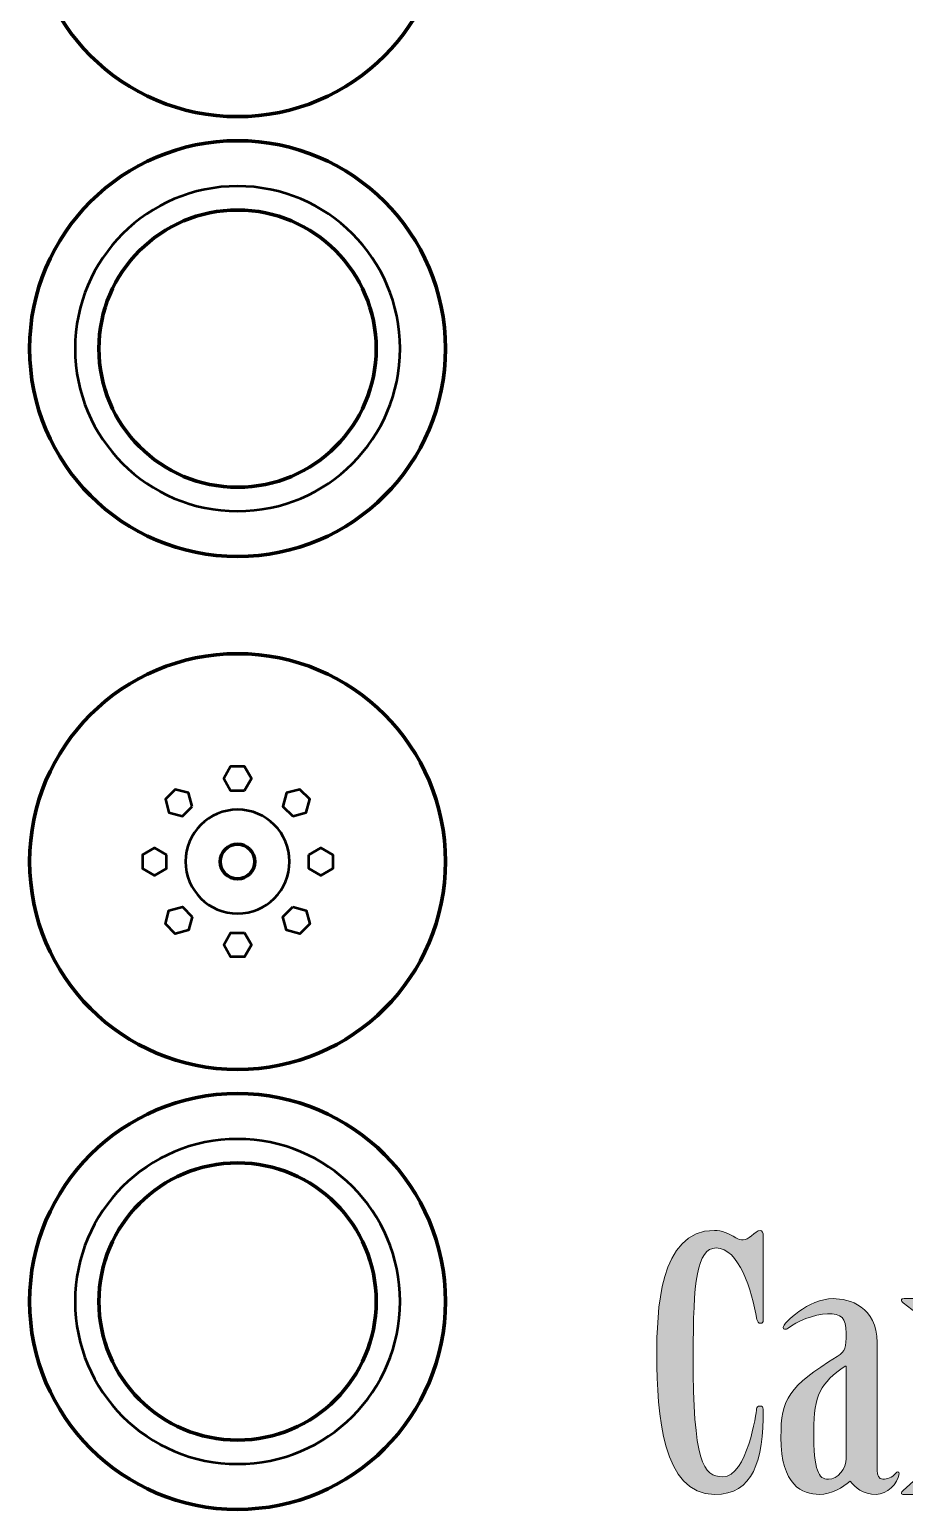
# Model space of a CAD drawing. Header units: inches. Extents: x 589 to 2016, y -1839 to -951.
# Drawn here: x 775.8 to 826.2, y -1546.3 to -1460.9 of the extents above; entities that cross this region are included whole.
import ezdxf

# ---------------------------------------------------------------- set-up
doc = ezdxf.new("R2010")
doc.units = ezdxf.units.IN
doc.header["$MEASUREMENT"] = 0
doc.layers.add('Layer 1', color=7, linetype='Continuous')

# ---------------------------------------------------------------- blocks, each defined once
blk = doc.blocks.new('block 200')
at = {"layer": 'Layer 1', "color": 18, "lineweight": 80, "true_color": 0x010101}
for points in [[(799.752, -1479.31), (799.752, -1472.682), (794.38, -1467.309), (787.752, -1467.309), (781.125, -1467.309), (775.751, -1472.681), (775.751, -1479.31), (775.751, -1485.937), (781.124, -1491.31), (787.752, -1491.31), (794.38, -1491.31), (799.752, -1485.938), (799.752, -1479.31)], [(779.751, -1479.31), (779.751, -1474.892), (783.333, -1471.309), (787.753, -1471.309), (792.17, -1471.309), (795.753, -1474.89), (795.753, -1479.31), (795.753, -1483.727), (792.171, -1487.31), (787.753, -1487.31), (783.334, -1487.31), (779.751, -1483.728), (779.751, -1479.31)]]:
    blk.add_open_spline(points, degree=3, knots=[0, 0, 0, 0, 1, 1, 1, 2, 2, 2, 3, 3, 3, 4, 4, 4, 4], dxfattribs=at)
at = {"layer": 'Layer 1', "color": 240, "lineweight": 50, "true_color": 0xec2227}
blk.add_open_spline([(787.753, -1469.931), (792.932, -1469.931), (797.132, -1474.13), (797.132, -1479.31), (797.132, -1484.49), (792.932, -1488.689), (787.753, -1488.689), (782.573, -1488.689), (778.374, -1484.49), (778.374, -1479.31), (778.374, -1474.13), (782.573, -1469.931), (787.753, -1469.931)], degree=3, knots=[0, 0, 0, 0, 1, 1, 1, 2, 2, 2, 3, 3, 3, 4, 4, 4, 4], dxfattribs=at)
blk = doc.blocks.new('block 202')
at = {"layer": 'Layer 1', "color": 240, "lineweight": 50, "true_color": 0xec2227}
for points in [[(788.153, -1449.812), (788.552, -1449.119), (788.153, -1448.427), (787.352, -1448.427), (786.952, -1449.119), (787.352, -1449.812), (788.153, -1449.812)], [(785.131, -1450.732), (784.924, -1449.959), (784.152, -1449.752), (783.586, -1450.317), (783.793, -1451.09), (784.566, -1451.297), (785.131, -1450.732)], [(790.938, -1451.297), (791.712, -1451.09), (791.919, -1450.317), (791.354, -1449.752), (790.581, -1449.959), (790.374, -1450.732), (790.938, -1451.297)], [(783.646, -1453.519), (782.953, -1453.119), (782.26, -1453.519), (782.26, -1454.318), (782.953, -1454.719), (783.646, -1454.318), (783.646, -1453.519)], [(791.86, -1453.519), (792.552, -1453.119), (793.245, -1453.519), (793.245, -1454.318), (792.552, -1454.719), (791.86, -1454.318), (791.86, -1453.519)], [(785.131, -1457.105), (784.924, -1457.878), (784.152, -1458.085), (783.586, -1457.52), (783.793, -1456.747), (784.566, -1456.54), (785.131, -1457.105)], [(790.938, -1456.54), (791.712, -1456.747), (791.919, -1457.519), (791.353, -1458.085), (790.581, -1457.878), (790.374, -1457.105), (790.938, -1456.54)], [(788.153, -1458.026), (788.552, -1458.719), (788.153, -1459.411), (787.352, -1459.411), (786.952, -1458.719), (787.352, -1458.026), (788.153, -1458.026)]]:
    blk.add_lwpolyline(points, dxfattribs=at)
at = {"layer": 'Layer 1', "color": 18, "lineweight": 80, "true_color": 0x010101}
for points in [[(787.753, -1441.919), (794.38, -1441.919), (799.753, -1447.291), (799.753, -1453.918), (799.753, -1460.546), (794.38, -1465.919), (787.753, -1465.919), (781.125, -1465.919), (775.752, -1460.546), (775.752, -1453.918), (775.752, -1447.291), (781.125, -1441.919), (787.753, -1441.919)], [(787.753, -1452.918), (788.305, -1452.918), (788.753, -1453.366), (788.753, -1453.918), (788.753, -1454.471), (788.305, -1454.919), (787.753, -1454.919), (787.201, -1454.919), (786.753, -1454.471), (786.753, -1453.918), (786.753, -1453.366), (787.201, -1452.918), (787.753, -1452.918)]]:
    blk.add_open_spline(points, degree=3, knots=[0, 0, 0, 0, 1, 1, 1, 2, 2, 2, 3, 3, 3, 4, 4, 4, 4], dxfattribs=at)
blk = doc.blocks.new('block 201')
at = {"layer": 'Layer 1', "color": 240, "lineweight": 50, "true_color": 0xec2227}
blk.add_open_spline([(787.753, -1450.919), (789.41, -1450.919), (790.753, -1452.262), (790.753, -1453.918), (790.753, -1455.575), (789.41, -1456.918), (787.753, -1456.918), (786.096, -1456.918), (784.752, -1455.575), (784.752, -1453.918), (784.752, -1452.262), (786.096, -1450.919), (787.753, -1450.919)], degree=3, knots=[0, 0, 0, 0, 1, 1, 1, 2, 2, 2, 3, 3, 3, 4, 4, 4, 4], dxfattribs=at)
at = {"layer": 'Layer 1'}
blk.add_blockref('block 202', (0, 0), dxfattribs=at)
blk = doc.blocks.new('block 199')
at = {"layer": 'Layer 1'}
for name in ['block 201', 'block 200']:
    blk.add_blockref(name, (0, 0), dxfattribs=at)
blk = doc.blocks.new('block 216')
at = {"layer": 'Layer 1', "color": 18, "lineweight": 80, "true_color": 0x010101}
for points in [[(799.752, -1534.311), (799.752, -1527.683), (794.38, -1522.309), (787.752, -1522.309), (781.125, -1522.309), (775.751, -1527.682), (775.751, -1534.311), (775.751, -1540.937), (781.124, -1546.311), (787.752, -1546.311), (794.38, -1546.31), (799.752, -1540.937), (799.752, -1534.311)], [(779.751, -1534.311), (779.751, -1529.892), (783.333, -1526.309), (787.753, -1526.309), (792.17, -1526.309), (795.753, -1529.891), (795.753, -1534.311), (795.753, -1538.728), (792.171, -1542.311), (787.753, -1542.311), (783.334, -1542.31), (779.751, -1538.728), (779.751, -1534.311)]]:
    blk.add_open_spline(points, degree=3, knots=[0, 0, 0, 0, 1, 1, 1, 2, 2, 2, 3, 3, 3, 4, 4, 4, 4], dxfattribs=at)
at = {"layer": 'Layer 1', "color": 240, "lineweight": 50, "true_color": 0xec2227}
blk.add_open_spline([(787.753, -1524.931), (792.932, -1524.931), (797.132, -1529.13), (797.132, -1534.31), (797.132, -1539.489), (792.932, -1543.689), (787.753, -1543.689), (782.573, -1543.689), (778.374, -1539.489), (778.374, -1534.31), (778.374, -1529.13), (782.573, -1524.931), (787.753, -1524.931)], degree=3, knots=[0, 0, 0, 0, 1, 1, 1, 2, 2, 2, 3, 3, 3, 4, 4, 4, 4], dxfattribs=at)
blk = doc.blocks.new('block 218')
at = {"layer": 'Layer 1', "color": 240, "lineweight": 50, "true_color": 0xec2227}
for points in [[(788.153, -1504.812), (788.552, -1504.12), (788.153, -1503.426), (787.352, -1503.426), (786.952, -1504.12), (787.352, -1504.812), (788.153, -1504.812)], [(785.131, -1505.732), (784.924, -1504.959), (784.152, -1504.753), (783.586, -1505.317), (783.793, -1506.091), (784.566, -1506.297), (785.131, -1505.732)], [(790.938, -1506.297), (791.712, -1506.091), (791.919, -1505.317), (791.354, -1504.753), (790.581, -1504.959), (790.374, -1505.732), (790.938, -1506.297)], [(783.646, -1508.519), (782.953, -1508.119), (782.26, -1508.519), (782.26, -1509.318), (782.953, -1509.72), (783.646, -1509.318), (783.646, -1508.519)], [(791.86, -1508.519), (792.552, -1508.119), (793.245, -1508.519), (793.245, -1509.318), (792.552, -1509.72), (791.86, -1509.318), (791.86, -1508.519)], [(785.131, -1512.105), (784.924, -1512.878), (784.152, -1513.086), (783.586, -1512.52), (783.793, -1511.748), (784.566, -1511.539), (785.131, -1512.105)], [(790.938, -1511.539), (791.712, -1511.748), (791.919, -1512.519), (791.353, -1513.086), (790.581, -1512.878), (790.374, -1512.105), (790.938, -1511.539)], [(788.153, -1513.027), (788.552, -1513.719), (788.153, -1514.411), (787.352, -1514.411), (786.952, -1513.719), (787.352, -1513.027), (788.153, -1513.027)]]:
    blk.add_lwpolyline(points, dxfattribs=at)
at = {"layer": 'Layer 1', "color": 18, "lineweight": 80, "true_color": 0x010101}
for points in [[(787.753, -1496.918), (794.38, -1496.918), (799.753, -1502.291), (799.753, -1508.918), (799.753, -1515.546), (794.38, -1520.918), (787.753, -1520.918), (781.125, -1520.918), (775.752, -1515.546), (775.752, -1508.918), (775.752, -1502.291), (781.125, -1496.918), (787.753, -1496.918)], [(787.753, -1507.918), (788.305, -1507.918), (788.753, -1508.366), (788.753, -1508.918), (788.753, -1509.471), (788.305, -1509.919), (787.753, -1509.919), (787.201, -1509.919), (786.753, -1509.471), (786.753, -1508.918), (786.753, -1508.366), (787.201, -1507.918), (787.753, -1507.918)]]:
    blk.add_open_spline(points, degree=3, knots=[0, 0, 0, 0, 1, 1, 1, 2, 2, 2, 3, 3, 3, 4, 4, 4, 4], dxfattribs=at)
blk = doc.blocks.new('block 217')
at = {"layer": 'Layer 1', "color": 240, "lineweight": 50, "true_color": 0xec2227}
blk.add_open_spline([(787.753, -1505.918), (789.41, -1505.918), (790.753, -1507.262), (790.753, -1508.918), (790.753, -1510.575), (789.41, -1511.918), (787.753, -1511.918), (786.096, -1511.918), (784.752, -1510.575), (784.752, -1508.918), (784.752, -1507.262), (786.096, -1505.918), (787.753, -1505.918)], degree=3, knots=[0, 0, 0, 0, 1, 1, 1, 2, 2, 2, 3, 3, 3, 4, 4, 4, 4], dxfattribs=at)
at = {"layer": 'Layer 1'}
blk.add_blockref('block 218', (0, 0), dxfattribs=at)
blk = doc.blocks.new('block 215')
at = {"layer": 'Layer 1'}
for name in ['block 217', 'block 216']:
    blk.add_blockref(name, (0, 0), dxfattribs=at)
blk = doc.blocks.new('block 272')
at = {"layer": 'Layer 1', "true_color": 0x010101}
h = blk.add_hatch(color=18, dxfattribs=at)
h.dxf.hatch_style = 2
edge = h.paths.add_edge_path()
edge.add_spline(control_points=[(818.086, -1535.386), (818.086, -1535.488), (818.035, -1535.57), (817.933, -1535.57), (817.805, -1535.57), (817.754, -1535.468), (817.728, -1535.346), (817.421, -1533.639), (816.679, -1531.221), (815.375, -1531.221), (814.25, -1531.221), (814.045, -1533.152), (814.045, -1537.439), (814.045, -1543.536), (814.609, -1544.43), (815.758, -1544.43), (817.165, -1544.43), (817.702, -1540.691), (817.702, -1540.508), (817.702, -1540.407), (817.779, -1540.346), (817.907, -1540.346), (818.035, -1540.346), (818.086, -1540.407), (818.086, -1540.53), (818.086, -1543.536), (817.523, -1545.447), (815.273, -1545.447), (812.279, -1545.447), (811.947, -1540.813), (811.947, -1537.419), (811.947, -1534.919), (812.074, -1530.204), (815.273, -1530.204), (815.682, -1530.204), (816.117, -1530.388), (816.5, -1530.631), (816.654, -1530.733), (816.807, -1530.754), (816.934, -1530.754), (817.062, -1530.754), (817.241, -1530.673), (817.42, -1530.511), (817.574, -1530.368), (817.778, -1530.206), (817.906, -1530.206), (818.06, -1530.206), (818.085, -1530.348), (818.085, -1530.551), (818.085, -1530.551), (818.085, -1535.387), (818.085, -1535.387), (818.085, -1535.387), (818.086, -1535.386), (818.086, -1535.386), (818.086, -1535.386), (818.086, -1535.386), (818.086, -1535.386)], knot_values=[0, 0, 0, 0, 1, 1, 1, 2, 2, 2, 3, 3, 3, 4, 4, 4, 5, 5, 5, 6, 6, 6, 7, 7, 7, 8, 8, 8, 9, 9, 9, 10, 10, 10, 11, 11, 11, 12, 12, 12, 13, 13, 13, 14, 14, 14, 15, 15, 15, 16, 16, 16, 17, 17, 17, 18, 18, 18, 19, 19, 19, 19], degree=3, periodic=1)
h = blk.add_hatch(color=18, dxfattribs=at)
h.dxf.hatch_style = 2
edge = h.paths.add_edge_path()
edge.add_spline(control_points=[(824.661, -1544.064), (824.661, -1544.328), (824.764, -1544.572), (824.993, -1544.572), (825.25, -1544.572), (825.53, -1544.47), (825.735, -1544.226), (825.786, -1544.186), (825.812, -1544.146), (825.862, -1544.146), (825.913, -1544.146), (825.94, -1544.185), (825.94, -1544.248), (825.837, -1544.837), (825.249, -1545.445), (824.609, -1545.445), (823.816, -1545.445), (823.407, -1545.04), (823.101, -1544.674), (822.692, -1545.039), (822.026, -1545.445), (821.336, -1545.445), (820.338, -1545.445), (819.11, -1544.938), (819.11, -1542.153), (819.11, -1539.877), (819.543, -1539.267), (822.358, -1537.478), (822.87, -1537.153), (822.87, -1536.971), (822.87, -1536.137), (822.87, -1535.243), (822.613, -1535.019), (821.795, -1535.019), (821.053, -1535.019), (819.98, -1535.487), (819.519, -1535.852), (819.467, -1535.892), (819.391, -1535.914), (819.314, -1535.914), (819.263, -1535.914), (819.237, -1535.873), (819.237, -1535.812), (819.237, -1535.568), (820.695, -1534.144), (822.127, -1534.144), (823.048, -1534.144), (824.659, -1534.593), (824.659, -1536.684), (824.659, -1536.684), (824.659, -1544.062), (824.659, -1544.062), (824.659, -1544.062), (824.661, -1544.064), (824.661, -1544.064), (824.661, -1544.064), (824.661, -1544.064), (824.661, -1544.064)], knot_values=[0, 0, 0, 0, 1, 1, 1, 2, 2, 2, 3, 3, 3, 4, 4, 4, 5, 5, 5, 6, 6, 6, 7, 7, 7, 8, 8, 8, 9, 9, 9, 10, 10, 10, 11, 11, 11, 12, 12, 12, 13, 13, 13, 14, 14, 14, 15, 15, 15, 16, 16, 16, 17, 17, 17, 18, 18, 18, 19, 19, 19, 19], degree=3, periodic=1)
edge = h.paths.add_edge_path()
edge.add_spline(control_points=[(822.871, -1538.048), (822.871, -1538.048), (822.819, -1538.048), (822.819, -1538.048), (821.413, -1539.004), (821.004, -1539.715), (821.004, -1541.788), (821.004, -1544.105), (821.286, -1544.574), (821.848, -1544.574), (822.411, -1544.574), (822.871, -1543.944), (822.871, -1543.375), (822.871, -1543.375), (822.871, -1538.048), (822.871, -1538.048), (822.871, -1538.048), (822.871, -1538.048), (822.871, -1538.048)], knot_values=[0, 0, 0, 0, 1, 1, 1, 2, 2, 2, 3, 3, 3, 4, 4, 4, 5, 5, 5, 6, 6, 6, 6], degree=3, periodic=1)
h = blk.add_hatch(color=18, dxfattribs=at)
h.dxf.hatch_style = 2
edge = h.paths.add_edge_path()
edge.add_spline(control_points=[(828.805, -1544.328), (828.805, -1544.409), (828.805, -1544.47), (828.829, -1544.512), (828.829, -1544.512), (829.699, -1545.224), (829.699, -1545.224), (829.776, -1545.264), (829.802, -1545.325), (829.802, -1545.366), (829.802, -1545.426), (829.751, -1545.446), (829.648, -1545.446), (829.648, -1545.446), (826.22, -1545.446), (826.22, -1545.446), (826.118, -1545.446), (826.066, -1545.426), (826.066, -1545.366), (826.066, -1545.325), (826.091, -1545.264), (826.168, -1545.224), (826.168, -1545.224), (826.961, -1544.512), (826.961, -1544.512), (827.013, -1544.471), (827.013, -1544.41), (827.013, -1544.328), (827.013, -1544.328), (827.013, -1535.122), (827.013, -1535.122), (827.013, -1535.041), (826.988, -1534.999), (826.911, -1534.96), (826.911, -1534.96), (826.168, -1534.391), (826.168, -1534.391), (826.092, -1534.329), (826.066, -1534.269), (826.066, -1534.228), (826.066, -1534.167), (826.118, -1534.146), (826.22, -1534.146), (826.22, -1534.146), (828.676, -1534.146), (828.676, -1534.146), (828.753, -1534.146), (828.803, -1534.187), (828.803, -1534.27), (828.803, -1534.27), (828.803, -1534.961), (828.803, -1534.961), (828.803, -1534.961), (828.854, -1534.961), (828.854, -1534.961), (829.264, -1534.554), (829.699, -1534.146), (830.287, -1534.146), (831.132, -1534.146), (831.668, -1535.225), (831.668, -1535.874), (831.668, -1535.976), (831.644, -1536.057), (831.542, -1536.057), (831.439, -1536.057), (831.387, -1535.977), (831.337, -1535.874), (831.055, -1535.325), (830.544, -1535.102), (830.006, -1535.102), (829.264, -1535.102), (828.804, -1535.935), (828.804, -1536.973), (828.804, -1536.973), (828.804, -1544.329), (828.804, -1544.329), (828.804, -1544.329), (828.805, -1544.328), (828.805, -1544.328), (828.805, -1544.328), (828.805, -1544.328), (828.805, -1544.328)], knot_values=[0, 0, 0, 0, 1, 1, 1, 2, 2, 2, 3, 3, 3, 4, 4, 4, 5, 5, 5, 6, 6, 6, 7, 7, 7, 8, 8, 8, 9, 9, 9, 10, 10, 10, 11, 11, 11, 12, 12, 12, 13, 13, 13, 14, 14, 14, 15, 15, 15, 16, 16, 16, 17, 17, 17, 18, 18, 18, 19, 19, 19, 20, 20, 20, 21, 21, 21, 22, 22, 22, 23, 23, 23, 24, 24, 24, 25, 25, 25, 26, 26, 26, 27, 27, 27, 27], degree=3, periodic=1)
at = {"layer": 'Layer 1', "lineweight": 0}
for points, knots in [([(818.086, -1535.386), (818.086, -1535.488), (818.035, -1535.57), (817.933, -1535.57), (817.805, -1535.57), (817.754, -1535.468), (817.728, -1535.346), (817.421, -1533.639), (816.679, -1531.221), (815.375, -1531.221), (814.25, -1531.221), (814.045, -1533.152), (814.045, -1537.439), (814.045, -1543.536), (814.609, -1544.43), (815.758, -1544.43), (817.165, -1544.43), (817.702, -1540.691), (817.702, -1540.508), (817.702, -1540.407), (817.779, -1540.346), (817.907, -1540.346), (818.035, -1540.346), (818.086, -1540.407), (818.086, -1540.53), (818.086, -1543.536), (817.523, -1545.447), (815.273, -1545.447), (812.279, -1545.447), (811.947, -1540.813), (811.947, -1537.419), (811.947, -1534.919), (812.074, -1530.204), (815.273, -1530.204), (815.682, -1530.204), (816.117, -1530.388), (816.5, -1530.631), (816.654, -1530.733), (816.807, -1530.754), (816.934, -1530.754), (817.062, -1530.754), (817.241, -1530.673), (817.42, -1530.511), (817.574, -1530.368), (817.778, -1530.206), (817.906, -1530.206), (818.06, -1530.206), (818.085, -1530.348), (818.085, -1530.551), (818.085, -1530.551), (818.085, -1535.387), (818.085, -1535.387), (818.085, -1535.387), (818.086, -1535.386), (818.086, -1535.386), (818.086, -1535.386), (818.086, -1535.386), (818.086, -1535.386)], [0, 0, 0, 0, 1, 1, 1, 2, 2, 2, 3, 3, 3, 4, 4, 4, 5, 5, 5, 6, 6, 6, 7, 7, 7, 8, 8, 8, 9, 9, 9, 10, 10, 10, 11, 11, 11, 12, 12, 12, 13, 13, 13, 14, 14, 14, 15, 15, 15, 16, 16, 16, 17, 17, 17, 18, 18, 18, 19, 19, 19, 19]), ([(824.661, -1544.064), (824.661, -1544.328), (824.764, -1544.572), (824.993, -1544.572), (825.25, -1544.572), (825.53, -1544.47), (825.735, -1544.226), (825.786, -1544.186), (825.812, -1544.146), (825.862, -1544.146), (825.913, -1544.146), (825.94, -1544.185), (825.94, -1544.248), (825.837, -1544.837), (825.249, -1545.445), (824.609, -1545.445), (823.816, -1545.445), (823.407, -1545.04), (823.101, -1544.674), (822.692, -1545.039), (822.026, -1545.445), (821.336, -1545.445), (820.338, -1545.445), (819.11, -1544.938), (819.11, -1542.153), (819.11, -1539.877), (819.543, -1539.267), (822.358, -1537.478), (822.87, -1537.153), (822.87, -1536.971), (822.87, -1536.137), (822.87, -1535.243), (822.613, -1535.019), (821.795, -1535.019), (821.053, -1535.019), (819.98, -1535.487), (819.519, -1535.852), (819.467, -1535.892), (819.391, -1535.914), (819.314, -1535.914), (819.263, -1535.914), (819.237, -1535.873), (819.237, -1535.812), (819.237, -1535.568), (820.695, -1534.144), (822.127, -1534.144), (823.048, -1534.144), (824.659, -1534.593), (824.659, -1536.684), (824.659, -1536.684), (824.659, -1544.062), (824.659, -1544.062), (824.659, -1544.062), (824.661, -1544.064), (824.661, -1544.064), (824.661, -1544.064), (824.661, -1544.064), (824.661, -1544.064)], [0, 0, 0, 0, 1, 1, 1, 2, 2, 2, 3, 3, 3, 4, 4, 4, 5, 5, 5, 6, 6, 6, 7, 7, 7, 8, 8, 8, 9, 9, 9, 10, 10, 10, 11, 11, 11, 12, 12, 12, 13, 13, 13, 14, 14, 14, 15, 15, 15, 16, 16, 16, 17, 17, 17, 18, 18, 18, 19, 19, 19, 19]), ([(828.805, -1544.328), (828.805, -1544.409), (828.805, -1544.47), (828.829, -1544.512), (828.829, -1544.512), (829.699, -1545.224), (829.699, -1545.224), (829.776, -1545.264), (829.802, -1545.325), (829.802, -1545.366), (829.802, -1545.426), (829.751, -1545.446), (829.648, -1545.446), (829.648, -1545.446), (826.22, -1545.446), (826.22, -1545.446), (826.118, -1545.446), (826.066, -1545.426), (826.066, -1545.366), (826.066, -1545.325), (826.091, -1545.264), (826.168, -1545.224), (826.168, -1545.224), (826.961, -1544.512), (826.961, -1544.512), (827.013, -1544.471), (827.013, -1544.41), (827.013, -1544.328), (827.013, -1544.328), (827.013, -1535.122), (827.013, -1535.122), (827.013, -1535.041), (826.988, -1534.999), (826.911, -1534.96), (826.911, -1534.96), (826.168, -1534.391), (826.168, -1534.391), (826.092, -1534.329), (826.066, -1534.269), (826.066, -1534.228), (826.066, -1534.167), (826.118, -1534.146), (826.22, -1534.146), (826.22, -1534.146), (828.676, -1534.146), (828.676, -1534.146), (828.753, -1534.146), (828.803, -1534.187), (828.803, -1534.27), (828.803, -1534.27), (828.803, -1534.961), (828.803, -1534.961), (828.803, -1534.961), (828.854, -1534.961), (828.854, -1534.961), (829.264, -1534.554), (829.699, -1534.146), (830.287, -1534.146), (831.132, -1534.146), (831.668, -1535.225), (831.668, -1535.874), (831.668, -1535.976), (831.644, -1536.057), (831.542, -1536.057), (831.439, -1536.057), (831.387, -1535.977), (831.337, -1535.874), (831.055, -1535.325), (830.544, -1535.102), (830.006, -1535.102), (829.264, -1535.102), (828.804, -1535.935), (828.804, -1536.973), (828.804, -1536.973), (828.804, -1544.329), (828.804, -1544.329), (828.804, -1544.329), (828.805, -1544.328), (828.805, -1544.328), (828.805, -1544.328), (828.805, -1544.328), (828.805, -1544.328)], [0, 0, 0, 0, 1, 1, 1, 2, 2, 2, 3, 3, 3, 4, 4, 4, 5, 5, 5, 6, 6, 6, 7, 7, 7, 8, 8, 8, 9, 9, 9, 10, 10, 10, 11, 11, 11, 12, 12, 12, 13, 13, 13, 14, 14, 14, 15, 15, 15, 16, 16, 16, 17, 17, 17, 18, 18, 18, 19, 19, 19, 20, 20, 20, 21, 21, 21, 22, 22, 22, 23, 23, 23, 24, 24, 24, 25, 25, 25, 26, 26, 26, 27, 27, 27, 27]), ([(822.871, -1538.048), (822.871, -1538.048), (822.819, -1538.048), (822.819, -1538.048), (821.413, -1539.004), (821.004, -1539.715), (821.004, -1541.788), (821.004, -1544.105), (821.286, -1544.574), (821.848, -1544.574), (822.411, -1544.574), (822.871, -1543.944), (822.871, -1543.375), (822.871, -1543.375), (822.871, -1538.048), (822.871, -1538.048), (822.871, -1538.048), (822.871, -1538.048), (822.871, -1538.048)], [0, 0, 0, 0, 1, 1, 1, 2, 2, 2, 3, 3, 3, 4, 4, 4, 5, 5, 5, 6, 6, 6, 6])]:
    blk.add_open_spline(points, degree=3, knots=knots, dxfattribs=at)
blk = doc.blocks.new('block 271')
at = {"layer": 'Layer 1'}
blk.add_blockref('block 272', (0, 0), dxfattribs=at)

msp = doc.modelspace()

# ---------------------------------------------------------------- block references
at = {"layer": 'Layer 1'}
for name in ['block 199', 'block 215', 'block 271']:
    msp.add_blockref(name, (0, 0), dxfattribs=at)

doc.saveas('drawing.dxf')
